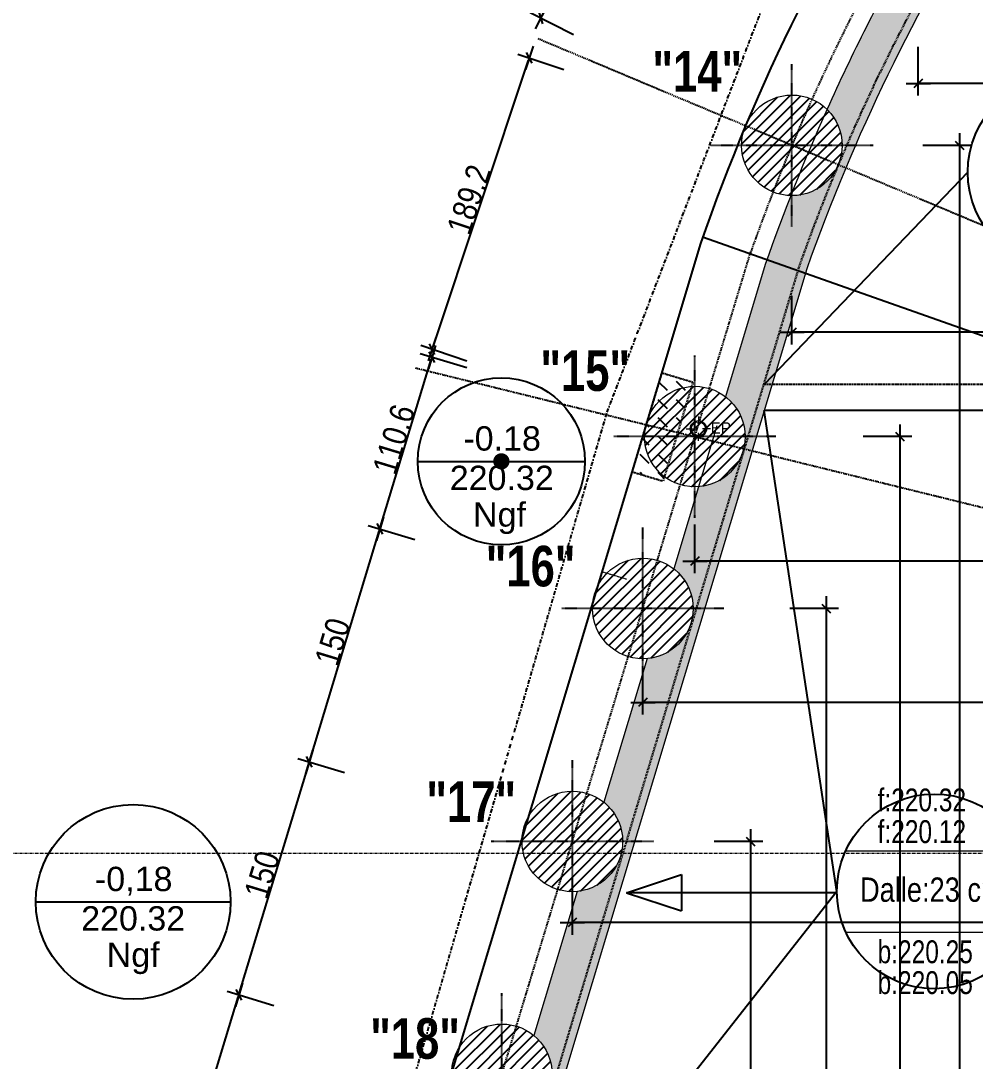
# Model space of a CAD drawing. Header units: millimetres. Extents: x -26249 to 60250, y -21218 to 23336.
# Drawn here: x -2165 to -1577, y 20775 to 21416 of the extents above; entities that cross this region are included whole.
import ezdxf
from ezdxf.enums import TextEntityAlignment as Align

# ---------------------------------------------------------------- set-up
doc = ezdxf.new("R2010")
doc.units = ezdxf.units.MM
for name, pattern in [('CACHEX2', [19.05, 12.7, -6.35]), ('Style de ligne -6', [1.04164, 0.625, -0.20828, 0.06943, -0.13893]), ('TIRETPTX2', [50.8, 25.4, -12.7, 0, -12.7]), ('VW-01', [0.41656, 0.20828, -0.20828])]:
    doc.linetypes.add(name, pattern=pattern)
for name, color, linetype in [('01_cote_gen', 4, 'Continuous'), ('01_linteaux', 2, 'Continuous'), ('01_murs_sup', 2, 'CACHEX2'), ('01_poch_murs', 253, 'Continuous'), ('01_texte', 230, 'Continuous'), ('AA_COTES', 2, 'Continuous')]:
    doc.layers.add(name, color=color, linetype=linetype)
for name, color, linetype, lineweight in [('01_murs_coup', 5, 'Continuous', 60), ('01_PIEUX', 5, 'Continuous', 60), ('B Général', 7, 'Continuous', 5), ('C ANNOTATIONS-prestations', 7, 'Continuous', 5)]:
    doc.layers.add(name, color=color, linetype=linetype, lineweight=lineweight)
doc.styles.add('Eurostile', font='')
doc.styles.add('impact', font='impact.ttf')
doc.styles.add('MATTE_TXT', font='arial.ttf')
doc.styles.add('STYLE2', font='ARIALN.TTF')
doc.styles.get('Eurostile').set_extended_font_data('Eurostile')
doc.dimstyles.new('JB50', dxfattribs={"dimscale": 0.1, "dimtxt": 150, "dimasz": 15, "dimexe": 0.1, "dimexo": 0.1, "dimgap": 0.09, "dimtad": 1, "dimdec": 1, "dimdsep": 46, "dimtxsty": 'STYLE2', "dimblk1": 'BOND_G', "dimblk2": 'BOND_D', "dimsah": 1, "dimcen": 1.5, "dimdle": 0.01, "dimse1": 1, "dimse2": 1, "dimclrd": 4, "dimclre": 2, "dimclrt": 6, "dimazin": 2, "dimtfac": 2.333333, "dimtdec": 1, "dimtix": 1, "dimtmove": 2, "dimatfit": 3, "dimldrblk": 'BOND_G', "dimfxl": 1, "dimtolj": 1, "dimtzin": 0, "dimarcsym": 0})

# ---------------------------------------------------------------- blocks, each defined once
blk = doc.blocks.new('EP')
at = {"layer": 'B Général', "color": 7, "linetype": 'Continuous', "lineweight": 5}
for p, q in [((0, 7.5), (0, 2.5)), ((-7.5, 0), (-2.5, 0)), ((7.5, 0), (2.5, 0)), ((0, -7.5), (0, -2.5))]:
    blk.add_line(p, q, dxfattribs=at)
at = {"layer": 'B Général', "color": 7, "linetype": 'Continuous', "lineweight": 5, "flags": 128}
for points in [[(-5, 0, -1), (5, 0, -1)], [(-4.33, 0, -1), (4.33, 0, -1)]]:
    blk.add_lwpolyline(points, format="xyb", close=True, dxfattribs=at)
at = {"layer": 'C ANNOTATIONS-prestations', "insert": (7.5, 3.98), "char_height": 7.049, "attachment_point": 1, "line_spacing_factor": 0.895453, "style": 'Eurostile'}
blk.add_mtext('EP', dxfattribs=at)
blk = doc.blocks.new('BOND_G')
at = {"layer": 'AA_COTES', "color": 0}
for p, q in [((0, -5), (0, 15)), ((5, 0), (-5, 0)), ((1.77, 1.77), (-1.77, -1.77))]:
    blk.add_line(p, q, dxfattribs=at)
blk = doc.blocks.new('BOND_D')
at = {"layer": 'AA_COTES', "color": 0}
for p, q in [((0, 5), (0, -15)), ((5, 0), (-5, 0)), ((-1.77, -1.77), (1.77, 1.77))]:
    blk.add_line(p, q, dxfattribs=at)
blk = doc.blocks.new('*D268')
at = {"layer": '01_cote_gen', "color": 4, "lineweight": -2, "ltscale": 3, "transparency": 16777216}
blk.add_line((-1986.74, 20960.84), (-1944.17, 21101.54), dxfattribs=at)
at = {"layer": 'Defpoints', "color": 0, "ltscale": 3, "transparency": 16777216}
for p in [(-1943.74, 21102.98), (-1810.44, 21062.64), (-1853.88, 20919.07)]:
    blk.add_point(p, dxfattribs=at)
at = {"layer": '01_cote_gen', "color": 4, "lineweight": -2, "ltscale": 3, "transparency": 16777216, "xscale": 1.5, "yscale": 1.5, "zscale": 1.5}
for name, p, rotation in [('BOND_D', (-1943.74, 21102.98), 73.1658103428908), ('BOND_G', (-1987.18, 20959.4), 253.1658103428908)]:
    blk.add_blockref(name, p, dxfattribs=dict(at, rotation=rotation))
at = {"layer": '01_cote_gen', "color": 6, "ltscale": 3, "transparency": 16777216, "insert": (-1972.8, 21033.41), "char_height": 15, "attachment_point": 5, "rotation": 73.16581, "style": 'STYLE2'}
blk.add_mtext('\\A1;150', dxfattribs=at)
blk = doc.blocks.new('*D269')
at = {"layer": '01_cote_gen', "color": 4, "lineweight": -2, "ltscale": 3, "transparency": 16777216}
blk.add_line((-2030.18, 20817.27), (-1987.61, 20957.97), dxfattribs=at)
at = {"layer": 'Defpoints', "color": 0, "ltscale": 3, "transparency": 16777216}
for p in [(-1987.18, 20959.4), (-1853.88, 20919.07), (-1897.32, 20775.5)]:
    blk.add_point(p, dxfattribs=at)
at = {"layer": '01_cote_gen', "color": 4, "lineweight": -2, "ltscale": 3, "transparency": 16777216, "xscale": 1.5, "yscale": 1.5, "zscale": 1.5}
for name, p, rotation in [('BOND_D', (-1987.18, 20959.4), 73.1658103428908), ('BOND_G', (-2030.62, 20815.83), 253.1658103428908)]:
    blk.add_blockref(name, p, dxfattribs=dict(at, rotation=rotation))
at = {"layer": '01_cote_gen', "color": 6, "ltscale": 3, "transparency": 16777216, "insert": (-2016.24, 20889.84), "char_height": 15, "attachment_point": 5, "rotation": 73.16581, "style": 'STYLE2'}
blk.add_mtext('\\A1;150', dxfattribs=at)
blk = doc.blocks.new('*D270')
at = {"layer": '01_cote_gen', "color": 4, "lineweight": -2, "ltscale": 3, "transparency": 16777216}
blk.add_line((-2073.62, 20673.7), (-2031.05, 20814.4), dxfattribs=at)
at = {"layer": 'Defpoints', "color": 0, "ltscale": 3, "transparency": 16777216}
for p in [(-2030.62, 20815.83), (-1897.32, 20775.5), (-1940.76, 20631.93)]:
    blk.add_point(p, dxfattribs=at)
at = {"layer": '01_cote_gen', "color": 4, "lineweight": -2, "ltscale": 3, "transparency": 16777216, "xscale": 1.5, "yscale": 1.5, "zscale": 1.5}
for name, p, rotation in [('BOND_D', (-2030.62, 20815.83), 73.16581034289119), ('BOND_G', (-2074.06, 20672.26), 253.1658103428912)]:
    blk.add_blockref(name, p, dxfattribs=dict(at, rotation=rotation))
at = {"layer": '01_cote_gen', "color": 6, "ltscale": 3, "transparency": 16777216, "insert": (-2059.68, 20746.27), "char_height": 15, "attachment_point": 5, "rotation": 73.16581, "style": 'STYLE2'}
blk.add_mtext('\\A1;150', dxfattribs=at)
blk = doc.blocks.new('*D420')
at = {"layer": '01_cote_gen', "color": 4, "lineweight": -2, "ltscale": 3, "transparency": 16777216}
blk.add_line((-1715.34, 20908.88), (-1715.34, 20285.74), dxfattribs=at)
at = {"layer": 'Defpoints', "color": 0, "ltscale": 3, "transparency": 16777216}
for p in [(-1775.16, 20910.38), (-1751.42, 20284.24), (-1715.34, 20284.24)]:
    blk.add_point(p, dxfattribs=at)
at = {"layer": '01_cote_gen', "color": 4, "lineweight": -2, "ltscale": 3, "transparency": 16777216, "xscale": 1.5, "yscale": 1.5, "zscale": 1.5}
for name, p, rotation in [('BOND_G', (-1715.34, 20910.38), 90), ('BOND_D', (-1715.34, 20284.24), 270)]:
    blk.add_blockref(name, p, dxfattribs=dict(at, rotation=rotation))
at = {"layer": '01_cote_gen', "color": 6, "ltscale": 3, "transparency": 16777216, "insert": (-1723.47, 20629.62), "char_height": 15, "attachment_point": 5, "rotation": 90, "style": 'STYLE2'}
blk.add_mtext('\\A1;626.1', dxfattribs=at)
blk = doc.blocks.new('*D421')
at = {"layer": '01_cote_gen', "color": 4, "lineweight": -2, "ltscale": 3, "transparency": 16777216}
blk.add_line((-1668.68, 21052.46), (-1668.68, 20285.74), dxfattribs=at)
at = {"layer": 'Defpoints', "color": 0, "ltscale": 3, "transparency": 16777216}
for p in [(-1731.72, 21053.96), (-1668.68, 20284.24), (-1645.95, 20284.24)]:
    blk.add_point(p, dxfattribs=at)
at = {"layer": '01_cote_gen', "color": 4, "lineweight": -2, "ltscale": 3, "transparency": 16777216, "xscale": 1.5, "yscale": 1.5, "zscale": 1.5}
for name, p, rotation in [('BOND_G', (-1668.68, 21053.96), 90), ('BOND_D', (-1668.68, 20284.24), 270)]:
    blk.add_blockref(name, p, dxfattribs=dict(at, rotation=rotation))
at = {"layer": '01_cote_gen', "color": 6, "ltscale": 3, "transparency": 16777216, "insert": (-1676.35, 20669.1), "char_height": 15, "attachment_point": 5, "rotation": 90, "style": 'STYLE2'}
blk.add_mtext('\\A1;769.7', dxfattribs=at)
blk = doc.blocks.new('*D290')
at = {"layer": '01_cote_gen', "color": 4, "lineweight": -2, "ltscale": 3, "transparency": 16777216}
blk.add_line((-1623.45, 21158.36), (-1623.45, 20285.74), dxfattribs=at)
at = {"layer": 'Defpoints', "color": 0, "ltscale": 3, "transparency": 16777216}
for p in [(-1595.29, 21159.86), (-1623.45, 20284.24), (-1577.83, 20284.24)]:
    blk.add_point(p, dxfattribs=at)
at = {"layer": '01_cote_gen', "color": 4, "lineweight": -2, "ltscale": 3, "transparency": 16777216, "xscale": 1.5, "yscale": 1.5, "zscale": 1.5}
for name, p, rotation in [('BOND_G', (-1623.45, 21159.86), 90), ('BOND_D', (-1623.45, 20284.24), 270)]:
    blk.add_blockref(name, p, dxfattribs=dict(at, rotation=rotation))
at = {"layer": '01_cote_gen', "color": 6, "ltscale": 3, "transparency": 16777216, "insert": (-1631.11, 20722.05), "char_height": 15, "attachment_point": 5, "rotation": 90, "style": 'STYLE2'}
blk.add_mtext('\\A1;875.6', dxfattribs=at)
blk = doc.blocks.new('*D422')
at = {"layer": '01_cote_gen', "color": 4, "lineweight": -2, "ltscale": 3, "transparency": 16777216}
blk.add_line((-1528.4, 21491.22), (-1528.4, 20285.74), dxfattribs=at)
at = {"layer": 'Defpoints', "color": 0, "ltscale": 3, "transparency": 16777216}
for p in [(-1562.06, 21492.72), (-1646.78, 20284.24), (-1528.4, 20284.24)]:
    blk.add_point(p, dxfattribs=at)
at = {"layer": '01_cote_gen', "color": 4, "lineweight": -2, "ltscale": 3, "transparency": 16777216, "xscale": 1.5, "yscale": 1.5, "zscale": 1.5}
for name, p, rotation in [('BOND_G', (-1528.4, 21492.72), 90), ('BOND_D', (-1528.4, 20284.24), 270)]:
    blk.add_blockref(name, p, dxfattribs=dict(at, rotation=rotation))
at = {"layer": '01_cote_gen', "color": 6, "ltscale": 3, "transparency": 16777216, "insert": (-1536.07, 20793.49), "char_height": 15, "attachment_point": 5, "rotation": 90, "style": 'STYLE2'}
blk.add_mtext('\\A1;1208.5', dxfattribs=at)
blk = doc.blocks.new('*D431')
at = {"layer": '01_cote_gen', "color": 4, "lineweight": -2, "ltscale": 3, "transparency": 16777216}
blk.add_line((-1089.03, 21377.56), (-1610.56, 21377.56), dxfattribs=at)
at = {"layer": 'Defpoints', "color": 0, "ltscale": 3, "transparency": 16777216}
for p in [(-1612.06, 21442.72), (-1087.53, 21394.65), (-1612.06, 21377.56)]:
    blk.add_point(p, dxfattribs=at)
at = {"layer": '01_cote_gen', "color": 4, "lineweight": -2, "ltscale": 3, "transparency": 16777216, "xscale": 1.5, "yscale": 1.5, "zscale": 1.5, "rotation": 180}
blk.add_blockref('BOND_D', (-1612.06, 21377.56), dxfattribs=at)
at = {"layer": '01_cote_gen', "color": 4, "lineweight": -2, "ltscale": 3, "transparency": 16777216, "xscale": 1.5, "yscale": 1.5, "zscale": 1.5}
blk.add_blockref('BOND_G', (-1087.53, 21377.56), dxfattribs=at)
at = {"layer": '01_cote_gen', "color": 6, "ltscale": 3, "transparency": 16777216, "insert": (-1323.75, 21385.23), "char_height": 15, "attachment_point": 5, "style": 'STYLE2'}
blk.add_mtext('\\A1;524.5', dxfattribs=at)
blk = doc.blocks.new('*D432')
at = {"layer": '01_cote_gen', "color": 4, "lineweight": -2, "ltscale": 3, "transparency": 16777216}
blk.add_line((-1089.03, 21224.15), (-1688.36, 21224.15), dxfattribs=at)
at = {"layer": 'Defpoints', "color": 0, "ltscale": 3, "transparency": 16777216}
for p in [(-1689.86, 21289.38), (-1087.53, 21237.24), (-1689.86, 21224.15)]:
    blk.add_point(p, dxfattribs=at)
at = {"layer": '01_cote_gen', "color": 4, "lineweight": -2, "ltscale": 3, "transparency": 16777216, "xscale": 1.5, "yscale": 1.5, "zscale": 1.5, "rotation": 180}
blk.add_blockref('BOND_D', (-1689.86, 21224.15), dxfattribs=at)
at = {"layer": '01_cote_gen', "color": 4, "lineweight": -2, "ltscale": 3, "transparency": 16777216, "xscale": 1.5, "yscale": 1.5, "zscale": 1.5}
blk.add_blockref('BOND_G', (-1087.53, 21224.15), dxfattribs=at)
at = {"layer": '01_cote_gen', "color": 6, "ltscale": 3, "transparency": 16777216, "insert": (-1327.84, 21231.82), "char_height": 15, "attachment_point": 5, "style": 'STYLE2'}
blk.add_mtext('\\A1;602.3', dxfattribs=at)
blk = doc.blocks.new('*D433')
at = {"layer": '01_cote_gen', "color": 4, "lineweight": -2, "ltscale": 3, "transparency": 16777216}
blk.add_line((-1089.03, 21083.16), (-1748.18, 21083.16), dxfattribs=at)
at = {"layer": 'Defpoints', "color": 0, "ltscale": 3, "transparency": 16777216}
for p in [(-1749.68, 21109.86), (-1749.68, 21083.16), (-1087.53, 21068.62)]:
    blk.add_point(p, dxfattribs=at)
at = {"layer": '01_cote_gen', "color": 4, "lineweight": -2, "ltscale": 3, "transparency": 16777216, "xscale": 1.5, "yscale": 1.5, "zscale": 1.5, "rotation": 180}
blk.add_blockref('BOND_D', (-1749.68, 21083.16), dxfattribs=at)
at = {"layer": '01_cote_gen', "color": 4, "lineweight": -2, "ltscale": 3, "transparency": 16777216, "xscale": 1.5, "yscale": 1.5, "zscale": 1.5}
blk.add_blockref('BOND_G', (-1087.53, 21083.16), dxfattribs=at)
at = {"layer": '01_cote_gen', "color": 6, "ltscale": 3, "transparency": 16777216, "insert": (-1437.45, 21090.82), "char_height": 15, "attachment_point": 5, "style": 'STYLE2'}
blk.add_mtext('\\A1;662.1', dxfattribs=at)
blk = doc.blocks.new('*D434')
at = {"layer": '01_cote_gen', "color": 4, "lineweight": -2, "ltscale": 3, "transparency": 16777216}
blk.add_line((-1089.03, 20996.08), (-1780.22, 20996.08), dxfattribs=at)
at = {"layer": 'Defpoints', "color": 0, "ltscale": 3, "transparency": 16777216}
for p in [(-1781.72, 21003.96), (-1781.72, 20996.08), (-1087.53, 20948.94)]:
    blk.add_point(p, dxfattribs=at)
at = {"layer": '01_cote_gen', "color": 4, "lineweight": -2, "ltscale": 3, "transparency": 16777216, "xscale": 1.5, "yscale": 1.5, "zscale": 1.5, "rotation": 180}
blk.add_blockref('BOND_D', (-1781.72, 20996.08), dxfattribs=at)
at = {"layer": '01_cote_gen', "color": 4, "lineweight": -2, "ltscale": 3, "transparency": 16777216, "xscale": 1.5, "yscale": 1.5, "zscale": 1.5}
blk.add_blockref('BOND_G', (-1087.53, 20996.08), dxfattribs=at)
at = {"layer": '01_cote_gen', "color": 6, "ltscale": 3, "transparency": 16777216, "insert": (-1434.63, 21003.75), "char_height": 15, "attachment_point": 5, "style": 'STYLE2'}
blk.add_mtext('\\A1;694.2', dxfattribs=at)
blk = doc.blocks.new('*D435')
at = {"layer": '01_cote_gen', "color": 4, "lineweight": -2, "ltscale": 3, "transparency": 16777216}
blk.add_line((-1089.03, 20860.38), (-1823.66, 20860.38), dxfattribs=at)
at = {"layer": 'Defpoints', "color": 0, "ltscale": 3, "transparency": 16777216}
for p in [(-1087.53, 20896.14), (-1825.16, 20860.38), (-1825.16, 20860.38)]:
    blk.add_point(p, dxfattribs=at)
at = {"layer": '01_cote_gen', "color": 4, "lineweight": -2, "ltscale": 3, "transparency": 16777216, "xscale": 1.5, "yscale": 1.5, "zscale": 1.5, "rotation": 180}
blk.add_blockref('BOND_D', (-1825.16, 20860.38), dxfattribs=at)
at = {"layer": '01_cote_gen', "color": 4, "lineweight": -2, "ltscale": 3, "transparency": 16777216, "xscale": 1.5, "yscale": 1.5, "zscale": 1.5}
blk.add_blockref('BOND_G', (-1087.53, 20860.38), dxfattribs=at)
at = {"layer": '01_cote_gen', "color": 6, "ltscale": 3, "transparency": 16777216, "insert": (-1456.35, 20868.05), "char_height": 15, "attachment_point": 5, "style": 'STYLE2'}
blk.add_mtext('\\A1;737.6', dxfattribs=at)
blk = doc.blocks.new('*D497')
at = {"layer": '01_cote_gen', "color": 4, "lineweight": -2, "ltscale": 3, "transparency": 16777216}
blk.add_line((-1943.3, 21104.41), (-1912.13, 21207.44), dxfattribs=at)
at = {"layer": 'Defpoints', "color": 0, "ltscale": 3, "transparency": 16777216}
for p in [(-1911.69, 21208.88), (-1749.68, 21159.86), (-1781.72, 21053.96)]:
    blk.add_point(p, dxfattribs=at)
at = {"layer": '01_cote_gen', "color": 4, "lineweight": -2, "ltscale": 3, "transparency": 16777216, "xscale": 1.5, "yscale": 1.5, "zscale": 1.5}
for name, p, rotation in [('BOND_D', (-1911.69, 21208.88), 73.16581034289554), ('BOND_G', (-1943.74, 21102.98), 253.1658103428956)]:
    blk.add_blockref(name, p, dxfattribs=dict(at, rotation=rotation))
at = {"layer": '01_cote_gen', "color": 6, "ltscale": 3, "transparency": 16777216, "insert": (-1935.05, 21158.15), "char_height": 15, "attachment_point": 5, "rotation": 73.16581, "style": 'STYLE2'}
blk.add_mtext('\\A1;110.6', dxfattribs=at)
blk = doc.blocks.new('*D498')
at = {"layer": '01_cote_gen', "color": 4, "lineweight": -2, "ltscale": 3, "transparency": 16777216}
blk.add_line((-1911, 21215.2), (-1852.13, 21391.87), dxfattribs=at)
at = {"layer": 'Defpoints', "color": 0, "ltscale": 3, "transparency": 16777216}
for p in [(-1851.65, 21393.3), (-1689.86, 21339.38), (-1749.68, 21159.86)]:
    blk.add_point(p, dxfattribs=at)
at = {"layer": '01_cote_gen', "color": 4, "lineweight": -2, "ltscale": 3, "transparency": 16777216, "xscale": 1.5, "yscale": 1.5, "zscale": 1.5}
for name, p, rotation in [('BOND_D', (-1851.65, 21393.3), 71.56972610837279), ('BOND_G', (-1911.48, 21213.77), 251.5697261083728)]:
    blk.add_blockref(name, p, dxfattribs=dict(at, rotation=rotation))
at = {"layer": '01_cote_gen', "color": 6, "ltscale": 3, "transparency": 16777216, "insert": (-1888.84, 21305.96), "char_height": 15, "attachment_point": 5, "rotation": 71.56973, "style": 'STYLE2'}
blk.add_mtext('\\A1;189.2', dxfattribs=at)
blk = doc.blocks.new('*D339')
at = {"layer": '01_cote_gen', "color": 4, "lineweight": -2, "ltscale": 3, "transparency": 16777216}
blk.add_line((-1586.65, 21337.88), (-1586.65, 20285.74), dxfattribs=at)
at = {"layer": 'Defpoints', "color": 0, "ltscale": 3, "transparency": 16777216}
for p in [(-1639.86, 21339.38), (-1593.65, 20284.24), (-1586.65, 20284.24)]:
    blk.add_point(p, dxfattribs=at)
at = {"layer": '01_cote_gen', "color": 4, "lineweight": -2, "ltscale": 3, "transparency": 16777216, "xscale": 1.5, "yscale": 1.5, "zscale": 1.5}
for name, p, rotation in [('BOND_G', (-1586.65, 21339.38), 90), ('BOND_D', (-1586.65, 20284.24), 270)]:
    blk.add_blockref(name, p, dxfattribs=dict(at, rotation=rotation))
at = {"layer": '01_cote_gen', "color": 6, "ltscale": 3, "transparency": 16777216, "insert": (-1594.32, 20722.31), "char_height": 15, "attachment_point": 5, "rotation": 90, "style": 'STYLE2'}
blk.add_mtext('\\A1;1055.1', dxfattribs=at)
blk = doc.blocks.new('*D395')
at = {"layer": '01_cote_gen', "color": 4, "lineweight": -2, "ltscale": 3, "transparency": 16777216}
blk.add_line((-1843.8, 21419.14), (-1767.43, 21569.7), dxfattribs=at)
at = {"layer": 'Defpoints', "color": 0, "ltscale": 3, "transparency": 16777216}
for p in [(-1766.75, 21571.04), (-1612.13, 21492.62), (-1689.86, 21339.38)]:
    blk.add_point(p, dxfattribs=at)
at = {"layer": '01_cote_gen', "color": 4, "lineweight": -2, "ltscale": 3, "transparency": 16777216, "xscale": 1.5, "yscale": 1.5, "zscale": 1.5}
for name, p, rotation in [('BOND_D', (-1766.75, 21571.04), 63.10442312553895), ('BOND_G', (-1844.47, 21417.81), 243.1044231255389)]:
    blk.add_blockref(name, p, dxfattribs=dict(at, rotation=rotation))
at = {"layer": '01_cote_gen', "color": 6, "ltscale": 3, "transparency": 16777216, "insert": (-1812.45, 21497.89), "char_height": 15, "attachment_point": 5, "rotation": 63.10442, "style": 'STYLE2'}
blk.add_mtext('\\A1;171.8', dxfattribs=at)

msp = doc.modelspace()

# ---------------------------------------------------------------- hatches: boundary and pattern name
at = {"layer": '01_murs_sup'}
h = msp.add_hatch(dxfattribs=at)
h.set_pattern_fill('DASH', color=256, scale=2.5, angle=135)
h.set_pattern_definition([(135, (-1598.241, 30785.857), (-11.22532, 9e-16), [7.9375, -7.9375])])
h.paths.add_polyline_path([(-1750.924, 21193.494), (-1770.08, 21199.244), (-1788.4, 21138.213), (-1769.245, 21132.463)])
at = {"layer": '01_poch_murs', "ltscale": 3}
h = msp.add_hatch(color=256, dxfattribs=at)
h.dxf.hatch_style = 1
h.paths.add_polyline_path([(-1587.493, 21473.79), (-1587.5, 21473.79, -0.2792886), (-1617.412, 21462.068, 0.0234181), (-1668.229, 21361.588, -0.202364), (-1658.857, 21339.378), (-1656.159, 21339.378, -0.0319367)])
h.paths.add_polyline_path([(-1581.673, 21473.79), (-1587.493, 21473.79, 0.0319367), (-1656.159, 21339.378), (-1650.708, 21339.378, -0.0321085)])
h.paths.add_polyline_path([(-1557.252, 21512.894), (-1563.216, 21512.894, 0.008258), (-1583.919, 21479.765, -0.0279331), (-1585.527, 21476.701), (-1581.406, 21474.236, -0.0096771)])
h.paths.add_polyline_path([(-1563.216, 21512.894), (-1586.967, 21512.894, 0.00029), (-1587.712, 21511.714, -0.1674835), (-1581.13, 21492.615, -0.1072611), (-1583.919, 21479.765, -0.008258)])
h.paths.add_polyline_path([(-1516.081, 21580.352, -0.3082649), (-1549.127, 21569.104, 0.0140874), (-1586.967, 21512.894), (-1563.216, 21512.894, -0.0174003)])
h.paths.add_polyline_path([(-1512.085, 21577.348), (-1516.081, 21580.352, 0.0174003), (-1563.216, 21512.894), (-1557.252, 21512.894, -0.0167115)])
h.paths.add_polyline_path([(-1443.521, 21667.784), (-1443.521, 21682.039, -0.0987122), (-1455.409, 21684.41, 0.0189133), (-1514.455, 21615.222, -0.1387368), (-1509.86, 21598.981), (-1501.784, 21598.981, -0.0190643)])
h.paths.add_polyline_path([(-1417.633, 21688.023), (-1421.229, 21691.497, 0.0259475), (-1501.784, 21598.981), (-1495.425, 21598.981, -0.0251144)])
h.paths.add_polyline_path([(-1421.229, 21691.497, -0.2033644), (-1443.521, 21682.039), (-1443.521, 21667.784, -0.0068798)])
h.paths.add_polyline_path([(-1407.533, 21698.348), (-1407.533, 21705.438, 0.004131), (-1421.229, 21691.497), (-1417.633, 21688.023, -0.003066)])
h.paths.add_polyline_path([(-1407.533, 21733.507, 0.0018737), (-1413.984, 21727.211), (-1407.533, 21720.651)])
h.paths.add_polyline_path([(-1495.425, 21598.981), (-1501.784, 21598.981, 0.0049638), (-1516.081, 21580.352), (-1512.085, 21577.348, -0.0057963)])
h.paths.add_polyline_path([(-1650.708, 21339.378), (-1656.159, 21339.378, 0.0027569), (-1661.273, 21327.38), (-1656.662, 21325.445, -0.0032165)])
at = {"layer": '01_poch_murs'}
h = msp.add_hatch(dxfattribs=at)
h.set_pattern_fill('ANSI31', color=256, scale=1.5)
h.set_pattern_definition([(45, (-19898.549, 30042.646), (-3.367596, 3.367596), [])])
h.paths.add_polyline_path([(-1689.857, 21370.378, 0.4142136), (-1720.857, 21339.378), (-1689.857, 21339.378)])
h.paths.add_polyline_path([(-1689.857, 21339.378), (-1720.857, 21339.378, 0.4142136), (-1689.857, 21308.378)])
h.paths.add_polyline_path([(-1689.857, 21370.378), (-1689.857, 21339.378), (-1658.857, 21339.378, 0.4142136)])
h.paths.add_polyline_path([(-1658.857, 21339.378), (-1689.857, 21339.378), (-1689.857, 21308.378, 0.4142136)])
at = {"layer": '01_poch_murs', "ltscale": 3}
h = msp.add_hatch(color=256, dxfattribs=at)
h.dxf.hatch_style = 1
h.paths.add_polyline_path([(-1661.273, 21327.38, -0.3082649), (-1690.561, 21308.386, 0.0094054), (-1706.271, 21265.957), (-1730.743, 21184.398, -0.2324519), (-1718.681, 21159.856), (-1711.775, 21159.856), (-1680.689, 21263.342, -0.0141378), (-1656.662, 21325.445)])
h.paths.add_polyline_path([(-1716.996, 21159.856), (-1718.681, 21159.856, -0.0604185), (-1719.58, 21152.445), (-1719.246, 21152.363)])
at = {"layer": '01_poch_murs'}
h = msp.add_hatch(dxfattribs=at)
h.set_pattern_fill('ANSI31', color=256, scale=1.5)
h.set_pattern_definition([(45, (-19958.3737, 29863.1235), (-3.367596, 3.367596), [])])
h.paths.add_polyline_path([(-1749.681, 21190.856, 0.4142136), (-1780.681, 21159.856), (-1749.681, 21159.856)])
h.paths.add_polyline_path([(-1749.681, 21159.856), (-1780.681, 21159.856, 0.4142136), (-1749.681, 21128.856)])
h.paths.add_polyline_path([(-1749.681, 21190.856), (-1749.681, 21159.856), (-1718.681, 21159.856, 0.4142136)])
h.paths.add_polyline_path([(-1718.681, 21159.856), (-1749.681, 21159.856), (-1749.681, 21128.856, 0.4142136)])
at = {"layer": '01_poch_murs', "ltscale": 3}
h = msp.add_hatch(color=256, dxfattribs=at)
h.dxf.hatch_style = 1
h.paths.add_polyline_path([(-1794.184, 20902.894), (-1795.082, 20902.894, -0.3180508), (-1822.222, 20879.523), (-1848.869, 20790.718, -0.2237955), (-1837.604, 20766.811), (-1835.062, 20766.811)])
h.paths.add_polyline_path([(-1788.963, 20902.894), (-1794.184, 20902.894), (-1835.062, 20766.811), (-1829.841, 20766.811)])
h.paths.add_polyline_path([(-1829.841, 20766.811), (-1835.062, 20766.811), (-1838.642, 20754.894), (-1833.421, 20754.894)])
h.paths.add_polyline_path([(-1835.062, 20766.811), (-1837.604, 20766.811, -0.098973), (-1839.987, 20754.894), (-1838.642, 20754.894)])
h.paths.add_polyline_path([(-1786.714, 20910.383), (-1791.934, 20910.383), (-1794.184, 20902.894), (-1788.963, 20902.894)])
h.paths.add_polyline_path([(-1748.807, 21053.955), (-1750.724, 21053.955, -0.3901), (-1779.153, 21023.062), (-1805.718, 20934.526, -0.2269671), (-1794.164, 20910.383), (-1791.934, 20910.383)])
h.paths.add_polyline_path([(-1743.586, 21053.955), (-1748.807, 21053.955), (-1791.934, 20910.383), (-1786.714, 20910.383)])
h.paths.add_polyline_path([(-1719.992, 21150.937, -0.310647), (-1747.383, 21128.941), (-1762.569, 21078.33, -0.2301276), (-1750.724, 21053.955), (-1748.807, 21053.955)])
h.paths.add_polyline_path([(-1714.385, 21151.167), (-1719.246, 21152.363), (-1748.807, 21053.955), (-1743.586, 21053.955)])
h.paths.add_polyline_path([(-1711.775, 21159.856), (-1716.996, 21159.856), (-1719.246, 21152.363), (-1714.385, 21151.167)])
at = {"layer": '01_poch_murs'}
h = msp.add_hatch(dxfattribs=at)
h.set_pattern_fill('ANSI31', color=256, scale=1.5)
h.set_pattern_definition([(45, (-19990.416, 29757.223), (-3.367596, 3.367596), [])])
h.paths.add_polyline_path([(-1781.724, 21084.955, 0.4142136), (-1812.724, 21053.955), (-1781.724, 21053.955)])
h.paths.add_polyline_path([(-1781.724, 21053.955), (-1812.724, 21053.955, 0.4142136), (-1781.724, 21022.955)])
h.paths.add_polyline_path([(-1781.724, 21084.955), (-1781.724, 21053.955), (-1750.724, 21053.955, 0.4142136)])
h.paths.add_polyline_path([(-1750.724, 21053.955), (-1781.724, 21053.955), (-1781.724, 21022.955, 0.4142136)])
h = msp.add_hatch(dxfattribs=at)
h.set_pattern_fill('ANSI31', color=256, scale=1.5)
h.set_pattern_definition([(45, (-20033.8563, 29613.651), (-3.367596, 3.367596), [])])
h.paths.add_polyline_path([(-1825.164, 20941.383, 0.4142136), (-1856.164, 20910.383), (-1825.164, 20910.383)])
h.paths.add_polyline_path([(-1825.164, 20910.383), (-1856.164, 20910.383, 0.4142136), (-1825.164, 20879.383)])
h.paths.add_polyline_path([(-1825.164, 20941.383), (-1825.164, 20910.383), (-1794.164, 20910.383, 0.4142136)])
h.paths.add_polyline_path([(-1794.164, 20910.383), (-1825.164, 20910.383), (-1825.164, 20879.383, 0.4142136)])
h = msp.add_hatch(dxfattribs=at)
h.set_pattern_fill('ANSI31', color=256, scale=1.5)
h.set_pattern_definition([(45, (-20077.2967, 29470.079), (-3.367596, 3.367596), [])])
h.paths.add_polyline_path([(-1868.604, 20797.811, 0.4142136), (-1899.604, 20766.811), (-1868.604, 20766.811)])
h.paths.add_polyline_path([(-1868.604, 20766.811), (-1899.604, 20766.811, 0.4142136), (-1868.604, 20735.811)])
h.paths.add_polyline_path([(-1868.604, 20797.811), (-1868.604, 20766.811), (-1837.604, 20766.811, 0.4142136)])
h.paths.add_polyline_path([(-1837.604, 20766.811), (-1868.604, 20766.811), (-1868.604, 20735.811, 0.4142136)])

# ---------------------------------------------------------------- linework, layer by layer
at = {"layer": '01_linteaux', "linetype": 'TIRETPTX2', "ltscale": 0.02}
for p, q in [((-570.724, 20869.62), (-1846.691, 21405.21)), ((-1921.866, 20590.779), (-1715.182, 21273.876)), ((-1921.71, 21202.206), (-570.724, 20869.62))]:
    msp.add_line(p, q, dxfattribs=at)
at = {"layer": '01_linteaux', "linetype": 'TIRETPTX2', "ltscale": 0.01}
for p, q in [((-1689.857, 21289.378), (-1689.857, 21389.378)), ((-1639.857, 21339.378), (-1739.857, 21339.378)), ((-1749.681, 21109.856), (-1749.681, 21209.856)), ((-1699.681, 21159.856), (-1799.681, 21159.856)), ((-1781.724, 21003.955), (-1781.724, 21103.955)), ((-1731.724, 21053.955), (-1831.724, 21053.955)), ((-1825.164, 20860.383), (-1825.164, 20960.383)), ((-1775.164, 20910.383), (-1875.164, 20910.383)), ((-1868.604, 20716.811), (-1868.604, 20816.811))]:
    msp.add_line(p, q, dxfattribs=at)
at = {"layer": '01_linteaux'}
for p, q in [((-1746.234, 21278.911), (-2029.534, 20334.75)), ((-1407.533, 21175.928), (-1706.947, 21175.928))]:
    msp.add_line(p, q, dxfattribs=at)
at = {"layer": '01_linteaux', "linetype": 'CACHEX2', "ltscale": 0.05}
msp.add_line((-1686.245, 21262.226), (-1967.317, 20326.531), dxfattribs=at)
at = {"layer": '01_linteaux', "linetype": 'TIRETPTX2', "ltscale": 0.02}
msp.add_arc((-570.724, 20869.62), 1213.726, 91.990923, 160.61055, dxfattribs=at)
at = {"layer": '01_linteaux'}
msp.add_arc((-570.724, 20869.62), 1244.726, 132.243541, 160.802808, dxfattribs=at)
at = {"layer": '01_linteaux', "linetype": 'CACHEX2', "ltscale": 0.05}
msp.add_arc((-570.724, 20869.62), 1182.726, 134.517222, 160.61055, dxfattribs=at)
at = {"layer": '01_linteaux', "color": 5, "linetype": 'TIRETPTX2', "ltscale": 0.1}
for points in [[(-1803.777, 21174.839), (-1733.646, 21357.498), (-1663.516, 21540.157)], [(-1987.804, 20539.92), (-1895.79, 20857.379), (-1803.777, 21174.839)]]:
    msp.add_open_spline(points, degree=2, dxfattribs=at)
at = {"layer": '01_murs_coup', "linetype": 'Continuous', "lineweight": 5}
for p, q in [((-1706.271, 21265.957), (-1730.743, 21184.398)), ((-1680.689, 21263.342), (-1962.299, 20325.856)), ((-1736.082, 21166.606), (-1762.569, 21078.33)), ((-1779.153, 21023.062), (-1805.718, 20934.526)), ((-1656.659, 20904.654), (-1547.64, 20904.654)), ((-1822.222, 20879.523), (-1848.869, 20790.718)), ((-1656.659, 20854.505), (-1547.64, 20854.505))]:
    msp.add_line(p, q, dxfattribs=at)
for radius, start, end in [(1177.726, 135.277979, 160.469587), (1202.726, 150.489162, 155.855213), (1202.726, 155.855213, 160.75961)]:
    msp.add_arc((-570.724, 20869.62), radius, start, end, dxfattribs=at)
at = {"layer": '01_murs_sup', "ltscale": 0.05}
for p, q in [((-1770.08, 21199.244), (-1788.4, 21138.213)), ((-1770.08, 21199.244), (-1750.924, 21193.494)), ((-1750.924, 21193.494), (-1769.245, 21132.463)), ((-1407.533, 21191.928), (-1706.947, 21191.928)), ((-1788.4, 21138.213), (-1769.245, 21132.463)), ((-1788.4, 21138.213), (-1769.245, 21132.463))]:
    msp.add_line(p, q, dxfattribs=at)
at = {"layer": '01_PIEUX', "linetype": 'Continuous', "lineweight": 5}
for centre in [(-1689.857, 21339.378), (-1749.681, 21159.856), (-1781.724, 21053.955), (-1825.164, 20910.383), (-1868.604, 20766.811)]:
    msp.add_circle(centre, 31, dxfattribs=at)
at = {"layer": '01_texte'}
for p, q in [((-1581.544, 21322.852), (-1706.947, 21191.928)), ((-1745.032, 21282.916), (-570.724, 20869.62)), ((-1662.15, 20879.579), (-1706.947, 21175.928)), ((-1920.353, 21144.618), (-1817.423, 21144.618)), ((-1791.746, 20878.733), (-1757.863, 20889.875)), ((-1757.863, 20889.875), (-1757.863, 20867.591)), ((-1662.15, 20879.579), (-1878.675, 20604.242)), ((-2155.766, 20873.053), (-2035.766, 20873.053)), ((-1662.15, 20878.733), (-1791.746, 20878.733)), ((-1791.746, 20878.733), (-1757.863, 20867.591))]:
    msp.add_line(p, q, dxfattribs=at)
at = {"layer": '01_texte', "const_width": 5}
msp.add_lwpolyline([(-1871.388, 21144.618, 1), (-1866.388, 21144.618, 1)], format="xyb", close=True, dxfattribs=at)
at = {"layer": '01_texte'}
for centre, radius in [((-1521.544, 21322.852), 60), ((-1868.888, 21144.618), 51.465), ((-1602.15, 20879.579), 60), ((-2095.766, 20873.053), 60)]:
    msp.add_circle(centre, radius, dxfattribs=at)
at = {"layer": 'B Général', "color": 1, "linetype": 'Style de ligne -6', "lineweight": 13, "ltscale": 3}
msp.add_line((201.609, 20902.894), (-2355.97, 20902.894), dxfattribs=at)
at = {"layer": 'B Général', "color": 7, "linetype": 'VW-01', "lineweight": 5, "flags": 128}
msp.add_lwpolyline([(-1415.705, 21761.674), (-1415.705, 21783.587, 0.1227586), (-1745.832, 21280.023)], format="xyb", dxfattribs=at)
msp.add_lwpolyline([(-1745.832, 21280.023), (-1806.886, 21076.632), (-1791.561, 21072.032)], dxfattribs=at)

# ---------------------------------------------------------------- block references
at = {"layer": 'B Général', "color": 7}
msp.add_blockref('EP', (-1747.483, 21164.714), dxfattribs=at)

# ---------------------------------------------------------------- texts
at = {"layer": '01_texte', "style": 'impact'}
for s, p in [('"14"', (-1748.195, 21365.029)), ('"15"', (-1817.213, 21180.53)), ('"16"', (-1850.873, 21060.054)), ('"17"', (-1887.461, 20914.815)), ('"18"', (-1922.079, 20768.909))]:
    msp.add_text(s, height=25, rotation=0, dxfattribs=at).set_placement(p, align=Align.BOTTOM_CENTER)
at = {"layer": '01_texte', "style": 'MATTE_TXT'}
for s, p in [('-0.18', (-1892.315, 21151.241)), ('220.32', (-1900.689, 21126.932)), ('Ngf', (-1886.354, 21104.296))]:
    msp.add_text(s, height=15, dxfattribs=at).set_placement(p)
at = {"layer": '01_texte', "style": 'Eurostile', "width": 0.8}
for s, p in [('f:220.32', (-1637.057, 20928.858)), ('f:220.12', (-1637.057, 20909.358)), ('b:220.25', (-1637.057, 20835.288)), ('b:220.05', (-1637.057, 20816.288))]:
    msp.add_text(s, height=14.0973, rotation=0, dxfattribs=at).set_placement(p)
at = {"layer": '01_texte', "style": 'MATTE_TXT', "width": 0.8}
msp.add_text('Dalle:23 cm', height=15, dxfattribs=at).set_placement((-1603.64, 20868.638), align=Align.BOTTOM_CENTER)
at = {"layer": '01_texte', "char_height": 15, "attachment_point": 2, "line_spacing_factor": 0.895453, "style": 'MATTE_TXT'}
for s, insert in [('-0,18', (-2095.44, 20894.738)), ('220.32\\PNgf', (-2095.766, 20870.428))]:
    msp.add_mtext(s, dxfattribs=dict(at, insert=insert))

# ---------------------------------------------------------------- dimensions: what is measured, and where the dimension line sits
at = {"layer": '01_cote_gen', "ltscale": 3}
for p1, p2, distance, picture, middle in [((-1689.857, 21339.378), (-1612.13, 21492.615), 173.371, '*D395', (-1812.45, 21497.893)), ((-1749.681, 21159.856), (-1689.857, 21339.378), 170.542, '*D498', (-1888.838, 21305.958)), ((-1781.724, 21053.955), (-1749.681, 21159.856), 169.267, '*D497', (-1935.055, 21158.146)), ((-1853.878, 20919.071), (-1810.438, 21062.643), 139.267, '*D268', (-1972.796, 21033.41)), ((-1897.319, 20775.499), (-1853.878, 20919.071), 139.267, '*D269', (-2016.236, 20889.838)), ((-1940.759, 20631.927), (-1897.319, 20775.499), 139.267, '*D270', (-2059.677, 20746.266))]:
    dim = msp.add_aligned_dim(p1=p1, p2=p2, distance=distance, dimstyle='JB50', dxfattribs=at)
    dim.commit()
    dim.dimension.update_dxf_attribs({"geometry": picture, "text_midpoint": middle})
for base, p1, p2, picture, middle in [((-1528.402, 20284.242), (-1562.065, 21492.724), (-1646.782, 20284.242), '*D422', (-1536.07, 20793.495)), ((-1586.65, 20284.242), (-1639.857, 21339.378), (-1593.65, 20284.242), '*D339', (-1594.317, 20722.31)), ((-1715.341, 20284.242), (-1775.164, 20910.383), (-1751.416, 20284.242), '*D420', (-1723.47, 20629.623))]:
    dim = msp.add_linear_dim(base=base, p1=p1, p2=p2, angle=90, dimstyle='JB50', dxfattribs=at)
    dim.commit()
    dim.dimension.update_dxf_attribs({"geometry": picture, "text_midpoint": middle, "dimtype": 160})
for base, p1, p2, picture, middle in [((-1612.065, 21377.563), (-1087.533, 21394.653), (-1612.065, 21442.724), '*D431', (-1323.747, 21385.23)), ((-1689.857, 21224.152), (-1087.533, 21237.242), (-1689.857, 21289.378), '*D432', (-1327.839, 21231.819)), ((-1749.681, 21083.157), (-1087.533, 21068.616), (-1749.681, 21109.856), '*D433', (-1437.453, 21090.825))]:
    dim = msp.add_linear_dim(base=base, p1=p1, p2=p2, dimstyle='JB50', dxfattribs=at)
    dim.commit()
    dim.dimension.update_dxf_attribs({"geometry": picture, "text_midpoint": middle, "dimtype": 160})
for base, p1, p2, picture, middle in [((-1623.447, 20284.242), (-1595.29, 21159.856), (-1577.831, 20284.242), '*D290', (-1631.114, 20722.049)), ((-1668.68, 20284.242), (-1731.724, 21053.955), (-1645.947, 20284.242), '*D421', (-1676.348, 20669.099))]:
    dim = msp.add_linear_dim(base=base, p1=p1, p2=p2, angle=90, dimstyle='JB50', dxfattribs=at)
    dim.commit()
    dim.dimension.update_dxf_attribs({"geometry": picture, "text_midpoint": middle})
for base, p1, p2, picture, middle in [((-1781.724, 20996.079), (-1087.533, 20948.941), (-1781.724, 21003.955), '*D434', (-1434.628, 21003.747)), ((-1825.164, 20860.383), (-1087.533, 20896.14), (-1825.164, 20860.383), '*D435', (-1456.348, 20868.051))]:
    dim = msp.add_linear_dim(base=base, p1=p1, p2=p2, dimstyle='JB50', dxfattribs=at)
    dim.commit()
    dim.dimension.update_dxf_attribs({"geometry": picture, "text_midpoint": middle})

doc.saveas('drawing.dxf')
